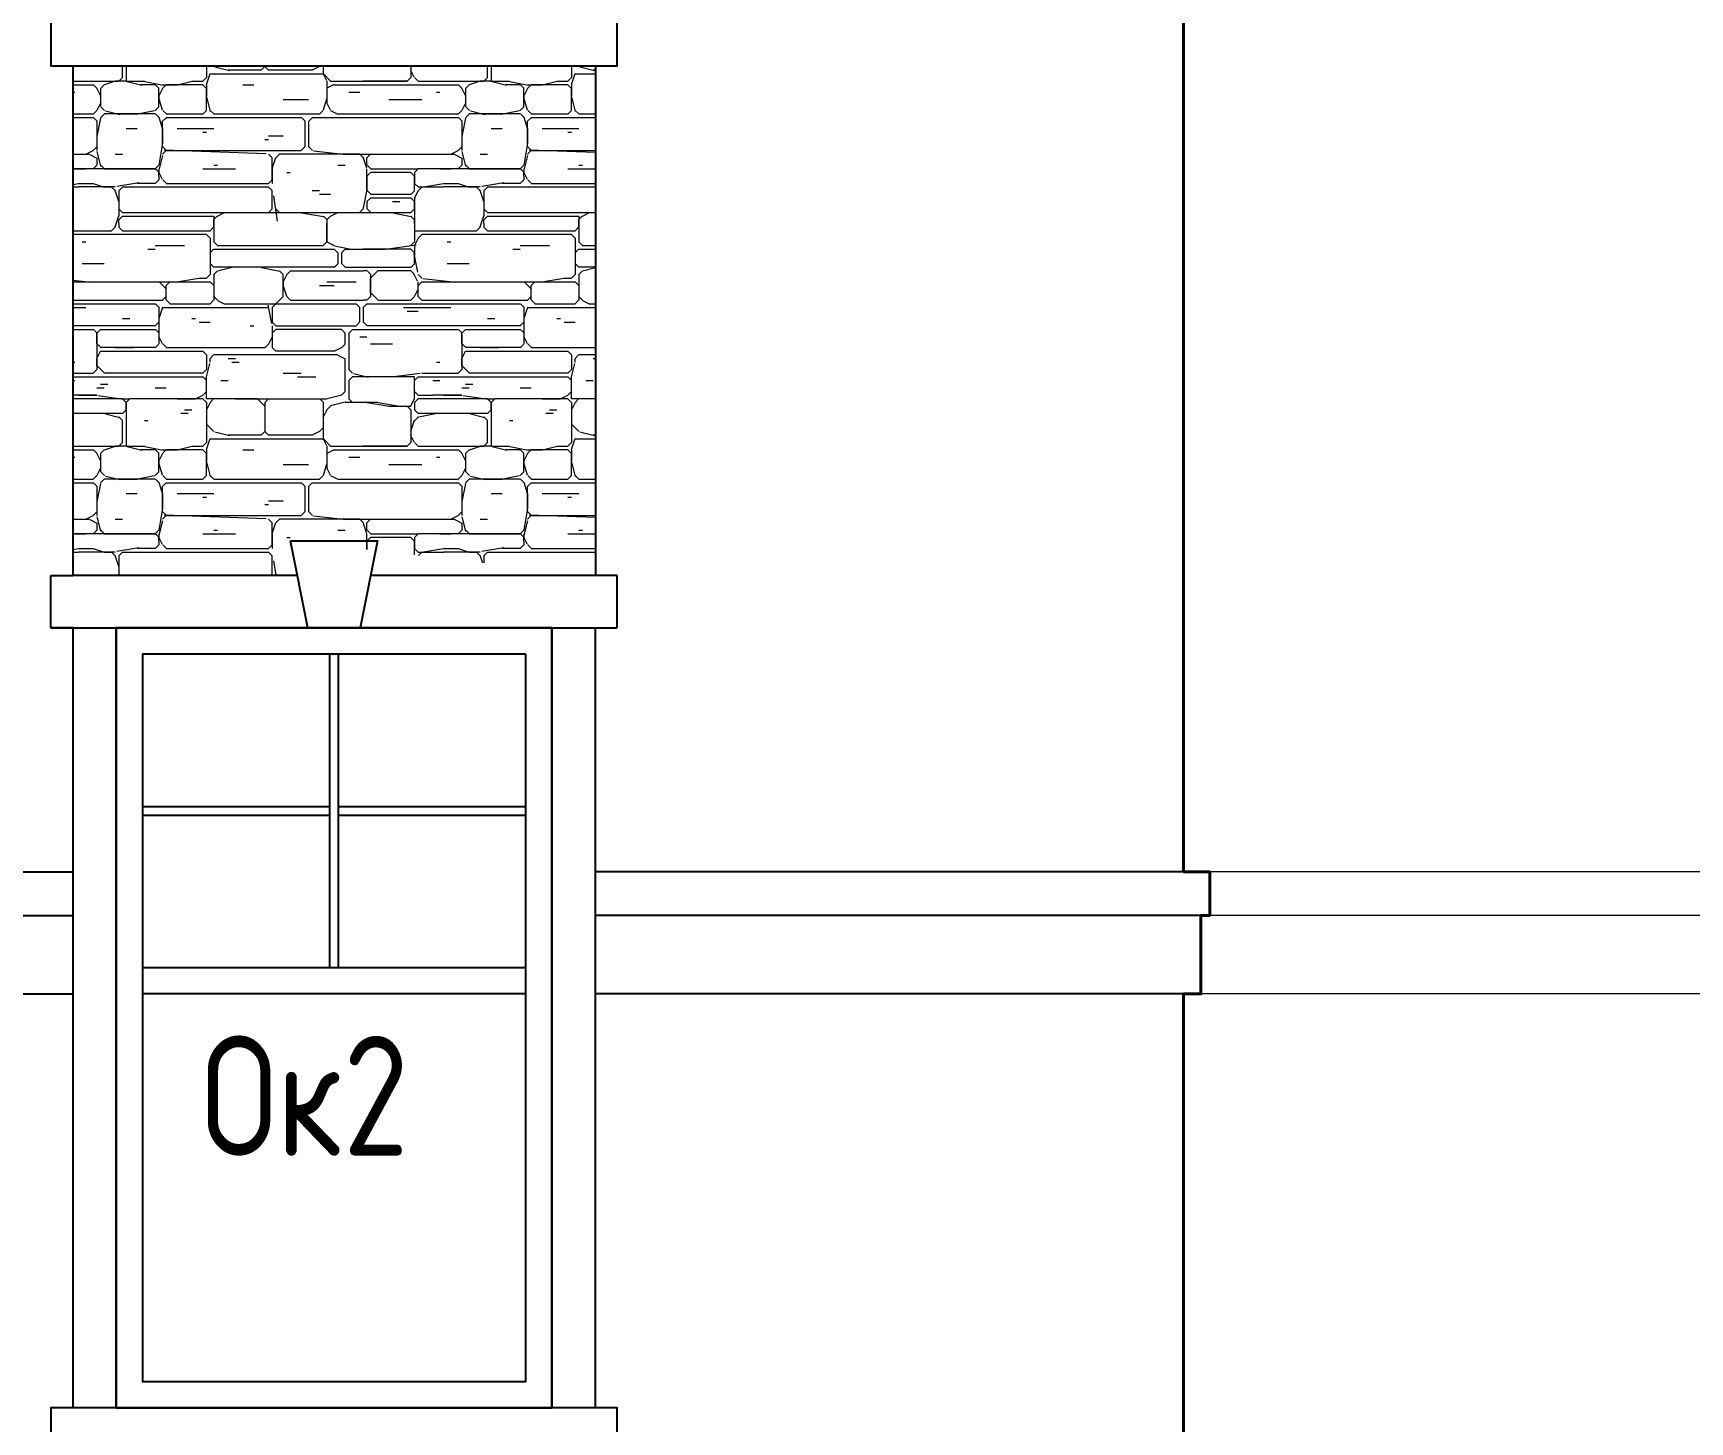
# Model space of a CAD drawing. Extents: x -12289450 to -10763036, y -7834513 to -6150123.
# Drawn here: x -11129057 to -11125254, y -7706883 to -7703696 of the extents above; entities that cross this region are included whole.
import ezdxf

# ---------------------------------------------------------------- set-up
doc = ezdxf.new("R2010")
doc.units = 0
doc.header["$LTSCALE"] = 25
doc.layers.add('Annotation - Text', color=7, linetype='Continuous')
for name, color, linetype, lineweight in [('RAZMER', 7, 'Continuous', 9), ('Двери демонтаж', 15, 'Continuous', 9), ('СТЕНЫ', 5, 'Continuous', 40)]:
    doc.layers.add(name, color=color, linetype=linetype, lineweight=lineweight)
doc.styles.add('GOST 2.304', font='cs_gost2304.shx')

msp = doc.modelspace()

# ---------------------------------------------------------------- hatches: boundary and pattern name
at = {"layer": 'RAZMER', "lineweight": 9, "ltscale": 4}
h = msp.add_hatch(dxfattribs=at)
h.set_pattern_fill('DSLSTN', color=251, scale=300, style=0, pattern_type=2)
h.set_pattern_definition([(180, (438901.7, -640477), (-1e-13, -837.9), [184.338, -653.562]), (0, (438089, -640510.55), (0, 837.9), [108.927, -728.973]), (0, (438197.9, -640552.4), (0, 837.9), [58.653, -779.247]), (315, (438189.5, -640544.06), (837.899983, -2e-13), [11.8497, -1173.11985]), (270, (438189.5, -640535.7), (837.9, -2e-13), [8.379, -829.521]), (270, (438189.5, -640518.9), (837.9, -2e-13), [16.758, -821.142]), (225, (438197.9, -640510.55), (-1e-13, -837.899983), [11.8497, -1173.11985]), (180, (438432.5, -640510.55), (-1e-13, -837.9), [234.612, -603.288]), (135, (438440.9, -640518.9), (-837.899983, 7e-14), [11.8497, -1173.11985]), (90, (438440.9, -640527.3), (-837.9, 5e-14), [8.379, -829.521]), (180, (438432.5, -640032.94), (-1e-13, -837.9), [351.918, -485.982]), (180, (438357.1, -640200.5), (-1e-13, -837.9), [159.201, -678.699]), (180, (438549.8, -639823.5), (-1e-13, -837.9), [343.539, -494.361]), (225, (438683.87, -640275.93), (-1e-13, -837.899983), [11.8497, -1173.11985]), (315, (438683.87, -640275.93), (837.899983, -2e-13), [11.8497, -1173.11985]), (45, (438449.26, -639974.3), (7e-14, 837.899983), [11.8497, -1173.11985]), (0, (438206.3, -639974.3), (0, 837.9), [242.991, -594.909]), (135, (438709, -640091.6), (-837.899983, 7e-14), [11.8497, -1173.11985]), (180, (438843.1, -640091.6), (-1e-13, -837.9), [134.064, -703.836]), (225, (438566.56, -640100), (-1e-13, -837.899983), [11.8497, -1173.11985]), (180, (438851.45, -640100), (-1e-13, -837.9), [284.886, -553.014]), (0, (438139.2, -640585.96), (0, 837.9), [16.758, -821.142]), (0, (438239.8, -640116.7), (0, 837.9), [8.379, -829.521]), (0, (438089, -640074.8), (0, 837.9), [50.274, -787.626]), (0, (438063.8, -640058.1), (0, 837.9), [16.758, -821.142]), (0, (438809.55, -639940.8), (0, 837.9), [33.516, -804.384]), (0, (438826.3, -639932.4), (0, 837.9), [67.032, -770.868]), (0, (438239.8, -640334.6), (0, 837.9), [8.379, -829.521]), (0, (438130.85, -640351.35), (0, 837.9), [75.411, -762.489]), (0, (438038.7, -640334.6), (0, 837.9), [25.137, -812.763]), (0, (438792.8, -640560.8), (0, 837.9), [16.758, -821.142]), (0, (438809.55, -640569.2), (0, 837.9), [25.137, -812.763]), (0, (438734.14, -640518.9), (0, 837.9), [8.379, -829.521]), (0, (438851.45, -640502.2), (0, 837.9), [16.758, -821.142]), (0, (438340.3, -640477), (0, 837.9), [16.758, -821.142]), (0, (438365.5, -640418.4), (0, 837.9), [25.137, -812.763]), (0, (438566.6, -640502.2), (0, 837.9), [8.379, -829.521]), (0, (438541.4, -640510.55), (0, 837.9), [75.411, -762.489]), (0, (438683.9, -640443.5), (0, 837.9), [8.379, -829.521]), (0, (438692.25, -640435.1), (0, 837.9), [33.516, -804.384]), (0, (438541.4, -640426.76), (0, 837.9), [8.379, -829.521]), (0, (438482.8, -640418.4), (0, 837.9), [83.79, -754.11]), (0, (438725.8, -640351.35), (0, 837.9), [58.653, -779.247]), (0, (438633.6, -640317.8), (0, 837.9), [25.137, -812.763]), (0, (438407.4, -640250.8), (0, 837.9), [8.379, -829.521]), (0, (438491.15, -640234), (0, 837.9), [16.758, -821.142]), (0, (438499.5, -640225.7), (0, 837.9), [16.758, -821.142]), (0, (438264.9, -639840.2), (0, 837.9), [8.379, -829.521]), (0, (438264.9, -639890.5), (0, 837.9), [50.274, -787.626]), (0, (438415.7, -639857), (0, 837.9), [16.758, -821.142]), (0, (438432.5, -639848.6), (0, 837.9), [67.032, -770.868]), (0, (438357.1, -640016.2), (0, 837.9), [16.758, -821.142]), (0, (438172.75, -639999.4), (0, 837.9), [25.137, -812.763]), (0, (438164.4, -639991.05), (0, 837.9), [108.927, -728.973]), (0, (438650.35, -640032.94), (0, 837.9), [8.379, -829.521]), (0, (438516.3, -640016.2), (0, 837.9), [8.379, -829.521]), (0, (438533.05, -640024.6), (0, 837.9), [25.137, -812.763]), (0, (438759.3, -640150.25), (0, 837.9), [41.895, -796.005]), (0, (438725.8, -640141.9), (0, 837.9), [41.895, -796.005]), (0, (438583.3, -640158.6), (0, 837.9), [16.758, -821.142]), (0, (438608.46, -640116.7), (0, 837.9), [16.758, -821.142]), (0, (438600.1, -640108.35), (0, 837.9), [16.758, -821.142]), (0, (438432.5, -640175.4), (0, 837.9), [25.137, -812.763]), (0, (438306.8, -640167), (0, 837.9), [16.758, -821.142]), (0, (438298.4, -640175.4), (0, 837.9), [16.758, -821.142]), (0, (438231.4, -640158.6), (0, 837.9), [16.758, -821.142]), (270, (438189.5, -639739.7), (837.9, -2e-13), [75.411, -762.489]), (243.43495, (438197.9, -639722.92), (3.1e-05, -837.899992), [18.736014, -1854.86532]), (251.56505, (438348.7, -639781.57), (-7e-06, -837.899987), [26.49673, -2623.1757]), (270, (438348.7, -639748.06), (837.9, -2e-13), [33.516, -804.384]), (288.43495, (438340.33, -639722.92), (837.9000444, -1675.799994), [26.49673, -2623.1757]), (333.43495, (437996.8, -640376.5), (837.899992, 3.1e-05), [18.736014, -1854.86532]), (296.56505, (437988.4, -640359.72), (837.900001, -837.900036), [18.736014, -1854.86532]), (270, (437988.4, -640326.2), (837.9, -2e-13), [33.516, -804.384]), (206.56505, (438005.17, -640317.83), (-837.900036, -837.900001), [18.736014, -1854.86532]), (26.565051, (437996.8, -639781.57), (837.900021, 837.900016), [18.736014, -1854.86532]), (348.69007, (438005.17, -639848.6), (837.8999923, 3.91e-05), [42.72469, -4229.7438]), (333.43495, (437988.4, -639840.23), (837.899992, 3.1e-05), [18.736014, -1854.86532]), (270, (437988.4, -639789.95), (837.9, -2e-13), [50.274, -787.626]), (225, (437996.8, -639781.6), (-1e-13, -837.899983), [11.8497, -1173.11985]), (0, (437996.8, -640309.45), (0, 837.9), [175.959, -661.941]), (315, (437980.03, -640292.7), (837.899983, -2e-13), [23.69939, -1161.27015]), (270, (437980, -640242.4), (837.9, -2e-13), [50.274, -787.626]), (243.43495, (437988.4, -640225.66), (3.1e-05, -837.899992), [18.736014, -1854.86532]), (225, (437996.8, -640217.3), (-1e-13, -837.899983), [11.8497, -1173.11985]), (194.03624, (438030.3, -640208.9), (-2513.7000764, -837.899857), [34.547505, -3420.2028]), (0, (438357.1, -640200.5), (0, 837.9), [16.758, -821.142]), (0, (438130.85, -640569.2), (0, 837.9), [41.895, -796.005]), (0, (438089, -640577.6), (0, 837.9), [92.169, -745.731]), (45, (438088.96, -639924), (7e-14, 837.899983), [23.69939, -1161.27015]), (90, (438089, -639957.5), (-837.9, 5e-14), [33.516, -804.384]), (135, (438097.34, -639965.9), (-837.899983, 7e-14), [11.8497, -1173.11985]), (116.56505, (438197.9, -639932.4), (-837.900001, 837.900036), [18.736014, -1854.86532]), (90, (438197.9, -639949.15), (-837.9, 5e-14), [16.758, -821.142]), (63.434949, (438189.5, -639965.9), (-1.6e-05, 837.899992), [18.736014, -1854.86532]), (288.43495, (438725.76, -639940.77), (837.9000444, -1675.799994), [26.49673, -2623.1757]), (270, (438725.8, -639932.4), (837.9, -2e-13), [8.379, -829.521]), (243.43495, (438734.14, -639915.64), (3.1e-05, -837.899992), [18.736014, -1854.86532]), (251.56505, (438826.3, -640351.35), (-7e-06, -837.899987), [26.49673, -2623.1757]), (270, (438826.3, -640309.45), (837.9, -2e-13), [41.895, -796.005]), (296.56505, (438817.93, -640292.7), (837.900001, -837.900036), [18.736014, -1854.86532]), (288.43495, (438440.88, -640351.35), (837.9000444, -1675.799994), [26.49673, -2623.1757]), (270, (438440.9, -640343), (837.9, -2e-13), [8.379, -829.521]), (243.43495, (438449.26, -640326.2), (3.1e-05, -837.899992), [18.736014, -1854.86532]), (243.43495, (438306.8, -640359.72), (3.1e-05, -837.899992), [18.736014, -1854.86532]), (270, (438306.8, -640343), (837.9, -2e-13), [16.758, -821.142]), (296.56505, (438298.43, -640326.2), (837.900001, -837.900036), [18.736014, -1854.86532]), (315, (438440.9, -639932.4), (837.899983, -2e-13), [23.69939, -1161.27015]), (63.434949, (438298.43, -640108.35), (-1.6e-05, 837.899992), [18.736014, -1854.86532]), (90, (438298.4, -640125.1), (-837.9, 5e-14), [16.758, -821.142]), (135, (438315.2, -640141.9), (-837.899983, 7e-14), [23.69939, -1161.27015]), (90, (438868.2, -640183.8), (-837.9, 5e-14), [75.411, -762.489]), (45, (438859.8, -640192.14), (7e-14, 837.899983), [11.8497, -1173.11985]), (270, (438817.9, -640208.9), (837.9, -2e-13), [58.653, -779.247]), (270, (438683.9, -640208.9), (837.9, -2e-13), [67.032, -770.868]), (108.43495, (438918.48, -640510.55), (-837.9000444, 1675.799994), [26.49673, -2623.1757]), (90, (438918.5, -640560.8), (-837.9, 5e-14), [50.274, -787.626]), (78.690068, (438910.1, -640602.72), (-9.9e-06, 837.8999923), [42.72469, -4229.7438]), (278.1301, (438700.63, -640544.06), (837.8997774, -5027.3998965), [59.24848, -5865.5994]), (270, (438700.6, -640510.55), (837.9, -2e-13), [33.516, -804.384]), (251.56505, (438709, -640485.4), (-7e-06, -837.899987), [26.49673, -2623.1757]), (333.43495, (438281.68, -640477.03), (837.899992, 3.1e-05), [18.736014, -1854.86532]), (180, (438290.05, -640510.55), (-1e-13, -837.9), [58.653, -779.247]), (0, (438197.9, -640150.25), (0, 837.9), [343.539, -494.361]), (180, (438340.3, -640552.4), (-1e-13, -837.9), [83.79, -754.11]), (189.46232, (438390.6, -640544.06), (-4189.4998786, -837.8998155), [50.96747, -5045.7792]), (180, (438432.5, -640544.1), (-1e-13, -837.9), [41.895, -796.005]), (0, (438365.5, -640510.55), (0, 837.9), [25.137, -812.763]), (0, (438248.2, -640510.55), (0, 837.9), [25.137, -812.763]), (180, (438105.7, -640208.9), (-1e-13, -837.9), [75.411, -762.489]), (90, (438189.5, -640200.5), (-837.9, 5e-14), [50.274, -787.626]), (63.434949, (438181.13, -640217.3), (-1.6e-05, 837.899992), [18.736014, -1854.86532]), (0, (438156, -640217.3), (0, 837.9), [25.137, -812.763]), (350.53768, (438105.72, -640208.9), (837.8999918, 3.62e-05), [50.96747, -5045.7792]), (0, (438130.85, -640217.3), (0, 837.9), [41.895, -796.005]), (350.53768, (438080.58, -640208.9), (837.8999918, 3.62e-05), [50.96747, -5045.7792]), (350.53768, (438767.66, -639773.2), (837.8999918, 3.62e-05), [50.96747, -5045.7792]), (0, (438591.7, -639773.2), (0, 837.9), [175.959, -661.941]), (26.565051, (438574.94, -639781.57), (837.900021, 837.900016), [18.736014, -1854.86532]), (0, (438357.1, -639781.6), (0, 837.9), [209.475, -628.425]), (0, (438315.2, -639714.5), (0, 837.9), [16.758, -821.142]), (341.56505, (438290.05, -639706.16), (837.899987, -7e-06), [26.49673, -2623.1757]), (0, (438256.5, -639706.2), (0, 837.9), [33.516, -804.384]), (9.4623222, (438206.26, -639714.54), (4189.4998465, 837.8999764), [50.96747, -5045.7792]), (348.69007, (438139.23, -639773.2), (837.8999923, 3.91e-05), [42.72469, -4229.7438]), (0, (438013.55, -639773.2), (0, 837.9), [125.685, -712.215]), (8.1301023, (438122.47, -639856.98), (5027.3998629, 837.8999792), [59.24848, -5865.5994]), (0, (438047.1, -639857), (0, 837.9), [75.411, -762.489]), (281.30993, (438189.5, -639873.74), (837.8998758, -3351.6001317), [42.72469, -4229.7438]), (270, (438189.5, -639848.6), (837.9, -2e-13), [25.137, -812.763]), (243.43495, (438197.9, -639831.85), (3.1e-05, -837.899992), [18.736014, -1854.86532]), (0, (438466, -639815.1), (0, 837.9), [50.274, -787.626]), (0, (438256.5, -639815.1), (0, 837.9), [41.895, -796.005]), (0, (438533.05, -639924), (0, 837.9), [16.758, -821.142]), (9.4623222, (438482.77, -639932.4), (4189.4998465, 837.8999764), [50.96747, -5045.7792]), (0, (438281.7, -639932.4), (0, 837.9), [201.096, -636.804]), (0, (438281.7, -639932.4), (0, 837.9), [58.653, -779.247]), (353.65981, (438206.265, -639924.02), (837.8999791, 3.02e-05), [75.87507, -7511.6322]), (180, (438843.1, -639898.9), (-1e-13, -837.9), [276.507, -561.393]), (0, (438566.6, -639857), (0, 837.9), [276.507, -561.393]), (0, (438709, -640032.94), (0, 837.9), [184.338, -653.562]), (0, (438709, -639982.7), (0, 837.9), [184.338, -653.562]), (0, (438591.7, -639982.7), (0, 837.9), [117.306, -720.594]), (333.43495, (438574.94, -639974.3), (837.899992, 3.1e-05), [18.736014, -1854.86532]), (348.69007, (438675.49, -639898.88), (837.8999923, 3.91e-05), [42.72469, -4229.7438]), (14.036243, (438574.94, -639907.26), (2513.7000325, 837.8999888), [34.547505, -3420.2028]), (180, (438298.4, -640192.14), (-1e-13, -837.9), [67.032, -770.868]), (0, (438080.6, -639982.7), (0, 837.9), [351.918, -485.982]), (0, (438340.3, -640041.3), (0, 837.9), [50.274, -787.626]), (0, (438206.3, -640141.9), (0, 837.9), [83.79, -754.11]), (165.96376, (438080.58, -640150.25), (-837.8999707, -6.1e-05), [34.547505, -3420.2028]), (180, (438139.2, -640150.25), (-1e-13, -837.9), [58.653, -779.247]), (187.12502, (438206.26, -640141.87), (-5865.3000122, -837.9003778), [67.55366, -6687.8121]), (0, (438047.1, -640041.3), (0, 837.9), [242.991, -594.909]), (0, (438357.1, -640611.1), (0, 837.9), [335.16, -502.74]), (0, (438616.8, -640544.1), (0, 837.9), [41.895, -796.005]), (0, (438357.1, -640552.4), (0, 837.9), [335.16, -502.74]), (296.56505, (438440.88, -640518.93), (837.900001, -837.900036), [18.736014, -1854.86532]), (270, (438440.9, -640510.55), (837.9, -2e-13), [8.379, -829.521]), (255.96376, (438449.26, -640477.03), (6.1e-05, -837.8999707), [34.547505, -3420.2028]), (0, (438457.6, -640468.65), (0, 837.9), [310.023, -527.877]), (284.03624, (438549.8, -640342.97), (837.899857, -2513.7000764), [34.547505, -3420.2028]), (270, (438549.8, -640317.8), (837.9, -2e-13), [25.137, -812.763]), (251.56505, (438558.18, -640292.7), (-7e-06, -837.899987), [26.49673, -2623.1757]), (0, (438457.6, -640393.2), (0, 837.9), [310.023, -527.877]), (180, (438792.8, -640284.3), (-1e-13, -837.9), [100.548, -737.352]), (206.56505, (438809.55, -640275.93), (-837.900036, -837.900001), [18.736014, -1854.86532]), (315, (438549.8, -640259.2), (837.899983, -2e-13), [11.8497, -1173.11985]), (270, (438549.8, -640242.4), (837.9, -2e-13), [16.758, -821.142]), (243.43495, (438558.2, -640208.9), (3.1e-05, -837.899992), [18.736014, -1854.86532]), (135, (438683.87, -640217.3), (-837.899983, 7e-14), [23.69939, -1161.27015]), (165.96376, (438600.08, -640284.31), (-837.8999707, -6.1e-05), [34.547505, -3420.2028]), (180, (438675.5, -640284.3), (-1e-13, -837.9), [75.411, -762.489]), (0, (438558.2, -640292.7), (0, 837.9), [259.749, -578.151]), (26.565051, (438273.3, -640477.03), (837.900021, 837.900016), [18.736014, -1854.86532]), (0, (438239.8, -640477), (0, 837.9), [33.516, -804.384]), (0, (438030.3, -640477), (0, 837.9), [83.79, -754.11]), (353.65981, (437954.895, -640468.65), (837.8999791, 3.02e-05), [75.87507, -7511.6322]), (0, (437954.9, -640393.2), (0, 837.9), [335.16, -502.74]), (0, (438013.55, -640384.9), (0, 837.9), [276.507, -561.393]), (0, (438005.2, -640317.8), (0, 837.9), [284.886, -553.014]), (260.53768, (438449.26, -640451.9), (3.62e-05, -837.8999918), [50.96747, -5045.7792]), (270, (438449.26, -640418.4), (837.9, -2e-13), [33.516, -804.384]), (288.43495, (438440.88, -640393.24), (837.9000444, -1675.799994), [26.49673, -2623.1757]), (284.03624, (438298.43, -640468.65), (837.899857, -2513.7000764), [34.547505, -3420.2028]), (270, (438298.4, -640435.1), (837.9, -2e-13), [33.516, -804.384]), (258.69007, (438306.81, -640393.24), (3.91e-05, -837.8999923), [42.72469, -4229.7438]), (45, (438432.5, -640376.5), (7e-14, 837.899983), [11.8497, -1173.11985]), (11.309932, (438390.6, -640384.86), (3351.6001025, 837.8999928), [42.72469, -4229.7438]), (0, (438348.7, -640384.9), (0, 837.9), [41.895, -796.005]), (345.96376, (438315.2, -640376.48), (837.8999707, 6.1e-05), [34.547505, -3420.2028]), (198.43495, (438340.33, -640309.45), (-1675.799994, -837.9000444), [26.49673, -2623.1757]), (180, (438365.5, -640309.45), (-1e-13, -837.9), [25.137, -812.763]), (165.96376, (438398.98, -640317.83), (-837.8999707, -6.1e-05), [34.547505, -3420.2028]), (180, (438432.5, -640317.8), (-1e-13, -837.9), [33.516, -804.384]), (0, (438340.3, -640309.45), (0, 837.9), [8.379, -829.521]), (0, (438197.9, -640309.45), (0, 837.9), [150.822, -687.078]), (345.96376, (438315.2, -640234.04), (837.8999707, 6.1e-05), [34.547505, -3420.2028]), (0, (438239.8, -640234), (0, 837.9), [75.411, -762.489]), (11.309932, (438197.89, -640242.42), (3351.6001025, 837.8999928), [42.72469, -4229.7438]), (296.56505, (438181.13, -640284.3), (837.900001, -837.900036), [18.736014, -1854.86532]), (270, (438181.1, -640275.9), (837.9, -2e-13), [8.379, -829.521]), (251.56505, (438189.5, -640250.8), (-7e-06, -837.899987), [26.49673, -2623.1757]), (270, (438365.5, -640208.9), (837.9, -2e-13), [100.548, -737.352]), (351.8699, (438298.43, -640192.14), (837.8999899, 3.95e-05), [59.24848, -5865.5994]), (0, (438256.5, -640192.14), (0, 837.9), [41.895, -796.005]), (0, (438516.3, -640309.45), (0, 837.9), [25.137, -812.763]), (14.036243, (438482.77, -640317.83), (2513.7000325, 837.8999888), [34.547505, -3420.2028]), (0, (438449.26, -640317.8), (0, 837.9), [33.516, -804.384]), (348.69007, (438407.36, -640309.45), (837.8999923, 3.91e-05), [42.72469, -4229.7438]), (0, (438365.5, -640309.45), (0, 837.9), [41.895, -796.005]), (180, (438541.4, -640200.5), (-1e-13, -837.9), [167.58, -670.32]), (14.036243, (438826.31, -640200.52), (2513.7000325, 837.8999888), [34.547505, -3420.2028]), (0, (438616.8, -640200.5), (0, 837.9), [209.475, -628.425]), (243.43495, (438700.63, -640058.08), (3.1e-05, -837.899992), [18.736014, -1854.86532]), (270, (438700.6, -640032.94), (837.9, -2e-13), [25.137, -812.763]), (281.30993, (438692.25, -639991.05), (837.8998758, -3351.6001317), [42.72469, -4229.7438]), (296.56505, (438440.88, -640058.08), (837.900001, -837.900036), [18.736014, -1854.86532]), (270, (438440.9, -640016.2), (837.9, -2e-13), [41.895, -796.005]), (251.56505, (438449.26, -639991.05), (-7e-06, -837.899987), [26.49673, -2623.1757]), (0, (438449.26, -639991.05), (0, 837.9), [242.991, -594.909]), (0, (438457.6, -640083.2), (0, 837.9), [226.233, -611.667]), (26.565051, (438843.07, -640091.6), (837.900021, 837.900016), [18.736014, -1854.86532]), (333.43495, (438851.45, -640099.98), (837.899992, 3.1e-05), [18.736014, -1854.86532]), (90, (438558.2, -640116.7), (-837.9, 5e-14), [8.379, -829.521]), (75.963757, (438549.8, -640150.25), (-1.7e-05, 837.8999707), [34.547505, -3420.2028]), (90, (438549.8, -640200.5), (-837.9, 5e-14), [50.274, -787.626]), (0, (438306.8, -640091.6), (0, 837.9), [234.612, -603.288]), (0, (438340.3, -640083.2), (0, 837.9), [41.895, -796.005]), (180, (438432.5, -640083.2), (-1e-13, -837.9), [125.685, -712.215]), (225, (438440.9, -640074.84), (-1e-13, -837.899983), [11.8497, -1173.11985]), (270, (438440.9, -640049.7), (837.9, -2e-13), [25.137, -812.763]), (315, (438432.5, -640041.3), (837.899983, -2e-13), [11.8497, -1173.11985]), (0, (438306.8, -640041.3), (0, 837.9), [125.685, -712.215]), (45, (438298.43, -640049.7), (7e-14, 837.899983), [11.8497, -1173.11985]), (90, (438298.4, -640074.8), (-837.9, 5e-14), [25.137, -812.763]), (135, (438306.8, -640083.2), (-837.899983, 7e-14), [11.8497, -1173.11985]), (26.565051, (438524.67, -640200.52), (837.900021, 837.900016), [18.736014, -1854.86532]), (0, (438482.8, -640200.5), (0, 837.9), [41.895, -796.005]), (0, (438197.9, -640192.14), (0, 837.9), [33.516, -804.384]), (180, (438541.4, -640141.9), (-1e-13, -837.9), [226.233, -611.667]), (180, (438859.8, -640041.3), (-1e-13, -837.9), [150.822, -687.078]), (225, (438440.9, -640535.7), (-1e-13, -837.899983), [11.8497, -1173.11985]), (45, (438181.1, -640569.2), (7e-14, 837.899983), [11.8497, -1173.11985]), (315, (438181.1, -640518.9), (837.899983, -2e-13), [11.8497, -1173.11985]), (45, (438080.6, -640527.3), (7e-14, 837.899983), [11.8497, -1173.11985]), (315, (438080.6, -640560.8), (837.899983, -2e-13), [11.8497, -1173.11985]), (45, (438080.6, -640585.96), (7e-14, 837.899983), [11.8497, -1173.11985]), (315, (438080.6, -640602.7), (837.899983, -2e-13), [11.8497, -1173.11985]), (225, (438189.5, -640602.7), (-1e-13, -837.899983), [11.8497, -1173.11985]), (315, (438181.1, -640577.6), (837.899983, -2e-13), [11.8497, -1173.11985]), (315, (438348.7, -640602.7), (837.899983, -2e-13), [11.8497, -1173.11985]), (45, (438348.7, -640560.8), (7e-14, 837.899983), [11.8497, -1173.11985]), (225, (438910.1, -640602.7), (-1e-13, -837.899983), [11.8497, -1173.11985]), (315, (438901.7, -640477.03), (837.899983, -2e-13), [11.8497, -1173.11985]), (45, (438709, -640485.4), (7e-14, 837.899983), [11.8497, -1173.11985]), (315, (438709, -640602.7), (837.899983, -2e-13), [11.8497, -1173.11985]), (225, (438700.6, -640602.7), (-1e-13, -837.899983), [11.8497, -1173.11985]), (315, (438692.25, -640552.44), (837.899983, -2e-13), [11.8497, -1173.11985]), (225, (438700.6, -640535.7), (-1e-13, -837.899983), [11.8497, -1173.11985]), (315, (438692.25, -640477.03), (837.899983, -2e-13), [11.8497, -1173.11985]), (315, (438449.26, -640535.7), (837.899983, -2e-13), [11.8497, -1173.11985]), (45, (438449.26, -640477.03), (7e-14, 837.899983), [11.8497, -1173.11985]), (45, (438432.5, -640510.55), (7e-14, 837.899983), [11.8497, -1173.11985]), (315, (438306.8, -640502.17), (837.899983, -2e-13), [11.8497, -1173.11985]), (225, (438298.43, -640502.17), (-1e-13, -837.899983), [11.8497, -1173.11985]), (315, (438080.6, -640502.17), (837.899983, -2e-13), [11.8497, -1173.11985]), (45, (438080.6, -640485.4), (7e-14, 837.899983), [11.8497, -1173.11985]), (135, (438457.63, -640468.65), (-837.899983, 7e-14), [11.8497, -1173.11985]), (225, (438776.04, -640460.3), (-1e-13, -837.899983), [11.8497, -1173.11985]), (315, (438767.66, -640393.24), (837.899983, -2e-13), [11.8497, -1173.11985]), (45, (438449.26, -640401.6), (7e-14, 837.899983), [11.8497, -1173.11985]), (315, (438432.5, -640384.86), (837.899983, -2e-13), [11.8497, -1173.11985]), (315, (438432.5, -640317.8), (837.899983, -2e-13), [11.8497, -1173.11985]), (45, (438306.8, -640326.2), (7e-14, 837.899983), [11.8497, -1173.11985]), (315, (438306.8, -640368.1), (837.899983, -2e-13), [11.8497, -1173.11985]), (45, (438306.8, -640393.24), (7e-14, 837.899983), [11.8497, -1173.11985]), (225, (438298.43, -640460.3), (-1e-13, -837.899983), [11.8497, -1173.11985]), (315, (437946.5, -640460.3), (837.899983, -2e-13), [11.8497, -1173.11985]), (225, (437954.9, -640393.24), (-1e-13, -837.899983), [11.8497, -1173.11985]), (315, (438290.05, -640393.24), (837.899983, -2e-13), [11.8497, -1173.11985]), (225, (438298.43, -640376.5), (-1e-13, -837.899983), [11.8497, -1173.11985]), (315, (438290.05, -640317.8), (837.899983, -2e-13), [11.8497, -1173.11985]), (225, (438181.1, -640301.1), (-1e-13, -837.899983), [11.8497, -1173.11985]), (315, (438172.75, -640217.3), (837.899983, -2e-13), [11.8497, -1173.11985]), (45, (438038.7, -640158.6), (7e-14, 837.899983), [11.8497, -1173.11985]), (315, (438038.7, -640200.5), (837.899983, -2e-13), [11.8497, -1173.11985]), (45, (438365.47, -640208.9), (7e-14, 837.899983), [11.8497, -1173.11985]), (45, (438348.7, -640309.45), (7e-14, 837.899983), [11.8497, -1173.11985]), (315, (438189.5, -640301.1), (837.899983, -2e-13), [11.8497, -1173.11985]), (45, (438189.5, -640250.8), (7e-14, 837.899983), [11.8497, -1173.11985]), (315, (438348.7, -640242.4), (837.899983, -2e-13), [11.8497, -1173.11985]), (225, (438365.47, -640225.66), (-1e-13, -837.899983), [11.8497, -1173.11985]), (315, (438357.1, -640200.5), (837.899983, -2e-13), [11.8497, -1173.11985]), (315, (438189.5, -640225.66), (837.899983, -2e-13), [11.8497, -1173.11985]), (45, (438189.5, -640208.9), (7e-14, 837.899983), [11.8497, -1173.11985]), (315, (438189.5, -640183.77), (837.899983, -2e-13), [11.8497, -1173.11985]), (45, (438189.5, -640158.6), (7e-14, 837.899983), [11.8497, -1173.11985]), (315, (438541.4, -640150.25), (837.899983, -2e-13), [11.8497, -1173.11985]), (225, (438549.8, -640183.77), (-1e-13, -837.899983), [11.8497, -1173.11985]), (315, (438541.4, -640200.5), (837.899983, -2e-13), [11.8497, -1173.11985]), (45, (438541.4, -640309.45), (7e-14, 837.899983), [11.8497, -1173.11985]), (45, (438541.4, -640384.86), (7e-14, 837.899983), [11.8497, -1173.11985]), (315, (438449.26, -640376.5), (837.899983, -2e-13), [11.8497, -1173.11985]), (45, (438449.26, -640326.2), (7e-14, 837.899983), [11.8497, -1173.11985]), (315, (438541.4, -640317.8), (837.899983, -2e-13), [11.8497, -1173.11985]), (135, (438566.56, -640384.86), (-837.899983, 7e-14), [11.8497, -1173.11985]), (225, (438817.93, -640376.5), (-1e-13, -837.899983), [11.8497, -1173.11985]), (315, (438558.2, -640267.56), (837.899983, -2e-13), [11.8497, -1173.11985]), (45, (438558.2, -640208.9), (7e-14, 837.899983), [11.8497, -1173.11985]), (45, (438809.55, -640275.93), (7e-14, 837.899983), [11.8497, -1173.11985]), (45, (438683.87, -640208.9), (7e-14, 837.899983), [11.8497, -1173.11985]), (315, (438809.55, -640200.5), (837.899983, -2e-13), [11.8497, -1173.11985]), (135, (438868.2, -640049.7), (-837.899983, 7e-14), [11.8497, -1173.11985]), (45, (438859.8, -640083.2), (7e-14, 837.899983), [11.8497, -1173.11985]), (225, (438549.8, -640133.5), (-1e-13, -837.899983), [11.8497, -1173.11985]), (315, (438541.4, -640091.6), (837.899983, -2e-13), [11.8497, -1173.11985]), (135, (438901.7, -639991.05), (-837.899983, 7e-14), [11.8497, -1173.11985]), (45, (438893.34, -640032.94), (7e-14, 837.899983), [11.8497, -1173.11985]), (315, (438700.6, -640024.56), (837.899983, -2e-13), [11.8497, -1173.11985]), (45, (438700.6, -639991.05), (7e-14, 837.899983), [11.8497, -1173.11985]), (45, (438700.6, -640049.7), (7e-14, 837.899983), [11.8497, -1173.11985]), (225, (438692.25, -640074.84), (-1e-13, -837.899983), [11.8497, -1173.11985]), (315, (438449.26, -640074.84), (837.899983, -2e-13), [11.8497, -1173.11985]), (225, (438298.43, -640133.5), (-1e-13, -837.899983), [11.8497, -1173.11985]), (315, (438038.7, -640133.5), (837.899983, -2e-13), [11.8497, -1173.11985]), (45, (438038.7, -640049.7), (7e-14, 837.899983), [11.8497, -1173.11985]), (315, (438290.05, -640041.3), (837.899983, -2e-13), [11.8497, -1173.11985]), (225, (438440.9, -640024.56), (-1e-13, -837.899983), [11.8497, -1173.11985]), (315, (438432.5, -639982.67), (837.899983, -2e-13), [11.8497, -1173.11985]), (315, (438072.2, -640024.56), (837.899983, -2e-13), [11.8497, -1173.11985]), (225, (438080.6, -639982.67), (-1e-13, -837.899983), [11.8497, -1173.11985]), (315, (438021.9, -639890.5), (837.899983, -2e-13), [11.8497, -1173.11985]), (45, (438021.9, -639865.36), (7e-14, 837.899983), [11.8497, -1173.11985]), (315, (438181.1, -639781.6), (837.899983, -2e-13), [11.8497, -1173.11985]), (225, (438189.5, -639840.2), (-1e-13, -837.899983), [11.8497, -1173.11985]), (315, (438181.1, -639857), (837.899983, -2e-13), [11.8497, -1173.11985]), (225, (438189.5, -639890.5), (-1e-13, -837.899983), [11.8497, -1173.11985]), (315, (438097.34, -639965.9), (837.899983, -2e-13), [11.8497, -1173.11985]), (225, (438189.5, -639965.9), (-1e-13, -837.899983), [11.8497, -1173.11985]), (315, (438181.1, -639907.26), (837.899983, -2e-13), [11.8497, -1173.11985]), (315, (438197.9, -639965.9), (837.899983, -2e-13), [11.8497, -1173.11985]), (45, (438197.9, -639940.8), (7e-14, 837.899983), [11.8497, -1173.11985]), (315, (438440.9, -639932.4), (837.899983, -2e-13), [11.8497, -1173.11985]), (315, (438457.63, -639974.3), (837.899983, -2e-13), [11.8497, -1173.11985]), (45, (438457.63, -639940.8), (7e-14, 837.899983), [11.8497, -1173.11985]), (225, (438566.56, -639974.3), (-1e-13, -837.899983), [11.8497, -1173.11985]), (315, (438558.2, -639932.4), (837.899983, -2e-13), [11.8497, -1173.11985]), (315, (438566.56, -639965.9), (837.899983, -2e-13), [11.8497, -1173.11985]), (225, (438725.76, -639965.9), (-1e-13, -837.899983), [23.69939, -1161.27015]), (315, (438734.14, -639965.9), (837.899983, -2e-13), [11.8497, -1173.11985]), (225, (438926.86, -639965.9), (-1e-13, -837.899983), [11.8497, -1173.11985]), (315, (438918.5, -639907.26), (837.899983, -2e-13), [11.8497, -1173.11985]), (45, (438734.14, -639915.64), (7e-14, 837.899983), [11.8497, -1173.11985]), (315, (438717.4, -639907.26), (837.899983, -2e-13), [11.8497, -1173.11985]), (45, (438566.56, -639915.64), (7e-14, 837.899983), [11.8497, -1173.11985]), (45, (438549.8, -639924), (7e-14, 837.899983), [11.8497, -1173.11985]), (315, (438197.9, -639915.64), (837.899983, -2e-13), [11.8497, -1173.11985]), (225, (438206.26, -639823.47), (-1e-13, -837.899983), [11.8497, -1173.11985]), (315, (438549.8, -639823.47), (837.899983, -2e-13), [11.8497, -1173.11985]), (225, (438566.56, -639806.7), (-1e-13, -837.899983), [11.8497, -1173.11985]), (315, (438348.7, -639806.7), (837.899983, -2e-13), [11.8497, -1173.11985]), (45, (438348.7, -639789.95), (7e-14, 837.899983), [11.8497, -1173.11985]), (45, (438331.95, -639815.1), (7e-14, 837.899983), [11.8497, -1173.11985]), (45, (438197.9, -639722.9), (7e-14, 837.899983), [11.8497, -1173.11985]), (315, (438331.95, -639714.54), (837.899983, -2e-13), [11.8497, -1173.11985]), (45, (438843.07, -639898.9), (7e-14, 837.899983), [11.8497, -1173.11985]), (315, (438558.2, -639890.5), (837.899983, -2e-13), [11.8497, -1173.11985]), (225, (438566.56, -639857), (-1e-13, -837.899983), [11.8497, -1173.11985]), (315, (438843.07, -639857), (837.899983, -2e-13), [11.8497, -1173.11985]), (45, (438817.93, -639848.6), (7e-14, 837.899983), [11.8497, -1173.11985]), (315, (438566.56, -639840.2), (837.899983, -2e-13), [11.8497, -1173.11985]), (45, (438566.56, -639789.95), (7e-14, 837.899983), [11.8497, -1173.11985]), (315, (438817.93, -639781.6), (837.899983, -2e-13), [11.8497, -1173.11985]), (270, (437946.5, -640401.6), (837.9, -2e-13), [58.653, -779.247]), (270, (438189.5, -639798.3), (837.9, -2e-13), [41.895, -796.005]), (270, (438558.2, -639831.85), (837.9, -2e-13), [83.79, -754.11]), (270, (438566.6, -639915.6), (837.9, -2e-13), [58.653, -779.247]), (90, (438725.8, -639965.9), (-837.9, 5e-14), [50.274, -787.626]), (0, (438206.3, -639932.4), (0, 837.9), [234.612, -603.288]), (90, (438197.9, -639965.9), (-837.9, 5e-14), [25.137, -812.763]), (0, (438466, -639932.4), (0, 837.9), [92.169, -745.731]), (270, (438566.6, -639940.8), (837.9, -2e-13), [25.137, -812.763]), (90, (438457.6, -639974.3), (-837.9, 5e-14), [33.516, -804.384]), (270, (438298.4, -640049.7), (837.9, -2e-13), [83.79, -754.11]), (270, (438038.7, -640049.7), (837.9, -2e-13), [83.79, -754.11]), (270, (438072.2, -639991.05), (837.9, -2e-13), [33.516, -804.384]), (90, (438868.2, -640074.8), (-837.9, 5e-14), [25.137, -812.763]), (270, (438700.6, -640049.7), (837.9, -2e-13), [33.516, -804.384]), (90, (438901.7, -640024.6), (-837.9, 5e-14), [33.516, -804.384]), (0, (438742.5, -639907.3), (0, 837.9), [167.58, -670.32]), (270, (438926.9, -639915.6), (837.9, -2e-13), [50.274, -787.626]), (0, (438105.7, -639974.3), (0, 837.9), [75.411, -762.489]), (270, (438021.9, -639865.4), (837.9, -2e-13), [25.137, -812.763]), (270, (438558.2, -639865.4), (837.9, -2e-13), [25.137, -812.763]), (0, (438466, -639982.7), (0, 837.9), [92.169, -745.731]), (180, (438181.1, -639907.3), (-1e-13, -837.9), [75.411, -762.489]), (180, (438918.5, -639907.3), (-1e-13, -837.9), [8.379, -829.521]), (180, (438918.5, -639974.3), (-1e-13, -837.9), [8.379, -829.521]), (0, (438072.2, -639898.9), (0, 837.9), [108.927, -728.973]), (90, (438189.5, -639890.5), (-837.9, 5e-14), [25.137, -812.763]), (180, (438181.1, -639857), (-1e-13, -837.9), [108.927, -728.973]), (270, (438440.9, -639991.05), (837.9, -2e-13), [33.516, -804.384]), (270, (438851.45, -639865.4), (837.9, -2e-13), [25.137, -812.763]), (0, (438030.3, -639857), (0, 837.9), [41.895, -796.005]), (0, (438030.3, -639898.9), (0, 837.9), [41.895, -796.005]), (0, (438742.5, -639974.3), (0, 837.9), [167.58, -670.32]), (270, (438700.6, -639991.05), (837.9, -2e-13), [33.516, -804.384]), (90, (438549.8, -640183.8), (-837.9, 5e-14), [25.137, -812.763]), (180, (438189.5, -640150.25), (-1e-13, -837.9), [117.306, -720.594]), (270, (438549.8, -640100), (837.9, -2e-13), [33.516, -804.384]), (270, (438181.1, -640225.7), (837.9, -2e-13), [75.411, -762.489]), (180, (438172.75, -640309.45), (-1e-13, -837.9), [100.548, -737.352]), (270, (438298.4, -640401.6), (837.9, -2e-13), [58.653, -779.247]), (0, (438189.5, -639815.1), (0, 837.9), [142.443, -695.457]), (270, (438080.6, -640527.3), (837.9, -2e-13), [33.516, -804.384]), (0, (438089, -640611.1), (0, 837.9), [92.169, -745.731]), (90, (438189.5, -640602.7), (-837.9, 5e-14), [16.758, -821.142]), (180, (438181.1, -640518.9), (-1e-13, -837.9), [92.169, -745.731]), (270, (438348.7, -639798.3), (837.9, -2e-13), [8.379, -829.521]), (0, (438357.1, -639815.1), (0, 837.9), [201.096, -636.804]), (90, (438566.6, -639806.7), (-837.9, 5e-14), [8.379, -829.521]), (90, (438348.7, -639798.3), (-837.9, 5e-14), [8.379, -829.521]), (270, (438566.6, -639781.6), (837.9, -2e-13), [16.758, -821.142]), (270, (438566.6, -639798.3), (837.9, -2e-13), [41.895, -796.005]), (0, (438574.9, -639848.6), (0, 837.9), [242.991, -594.909]), (90, (438826.3, -639840.2), (-837.9, 5e-14), [41.895, -796.005]), (90, (438566.6, -639798.3), (-837.9, 5e-14), [8.379, -829.521]), (270, (438826.3, -639789.95), (837.9, -2e-13), [8.379, -829.521]), (0, (438717.4, -640611.1), (0, 837.9), [184.338, -653.562]), (90, (438189.5, -639798.3), (-837.9, 5e-14), [8.379, -829.521]), (0, (438089, -640569.2), (0, 837.9), [92.169, -745.731]), (270, (438080.6, -640585.96), (837.9, -2e-13), [16.758, -821.142]), (90, (438189.5, -640560.8), (-837.9, 5e-14), [33.516, -804.384]), (270, (438348.7, -640560.8), (837.9, -2e-13), [41.895, -796.005]), (90, (438700.6, -640602.7), (-837.9, 5e-14), [41.895, -796.005]), (270, (438298.4, -640485.4), (837.9, -2e-13), [16.758, -821.142]), (90, (438080.6, -640502.2), (-837.9, 5e-14), [16.758, -821.142]), (0, (438089, -640477), (0, 837.9), [192.717, -645.183]), (270, (438440.9, -640527.3), (837.9, -2e-13), [8.379, -829.521]), (90, (438189.5, -640535.7), (-837.9, 5e-14), [8.379, -829.521]), (0, (438457.6, -640544.1), (0, 837.9), [234.612, -603.288]), (90, (438700.6, -640535.7), (-837.9, 5e-14), [50.274, -787.626]), (177.95459, (438692.247, -640477.03), (-837.900014315, 2.3127e-05), [234.761574, -23241.396]), (0, (438457.6, -640384.9), (0, 837.9), [83.79, -754.11]), (90, (438549.8, -640376.5), (-837.9, 5e-14), [50.274, -787.626]), (180, (438541.4, -640317.8), (-1e-13, -837.9), [83.79, -754.11]), (0, (438566.6, -640384.9), (0, 837.9), [242.991, -594.909]), (180, (438667.1, -640200.5), (-1e-13, -837.9), [117.306, -720.594]), (90, (438440.9, -640368.1), (-837.9, 5e-14), [41.895, -796.005]), (270, (438306.8, -640326.2), (837.9, -2e-13), [41.895, -796.005]), (90, (438449.26, -640460.3), (-837.9, 5e-14), [58.653, -779.247]), (270, (438776, -640401.6), (837.9, -2e-13), [58.653, -779.247]), (180, (438432.5, -640384.9), (-1e-13, -837.9), [117.306, -720.594]), (0, (438315.2, -640510.55), (0, 837.9), [117.306, -720.594]), (180, (438072.2, -640150.25), (-1e-13, -837.9), [25.137, -812.763]), (270, (438038.7, -640158.6), (837.9, -2e-13), [41.895, -796.005]), (90, (438189.5, -640183.8), (-837.9, 5e-14), [25.137, -812.763]), (90, (438357.1, -640301.1), (-837.9, 5e-14), [50.274, -787.626]), (270, (438189.5, -640208.9), (837.9, -2e-13), [16.758, -821.142]), (0, (438197.9, -640234), (0, 837.9), [159.201, -678.699]), (90, (438365.5, -640225.7), (-837.9, 5e-14), [16.758, -821.142]), (270, (438549.8, -640208.9), (837.9, -2e-13), [92.169, -745.731])])
h.paths.add_polyline_path([(-11128465.9, -7704860.7), (-11127765.9, -7704940.7), (-11127765.9, -7703770.7), (-11128965.9, -7703770.7), (-11128965.9, -7704940.7), (-11128451.2, -7704940.7)])

# ---------------------------------------------------------------- linework, layer by layer
at = {"layer": 'RAZMER', "lineweight": 25, "ltscale": 4}
for p, q in [((-11129015.9, -7705060.7), (-11129015.9, -7704940.7)), ((-11129015.9, -7704940.7), (-11128965.9, -7704940.7)), ((-11128451.2, -7704940.7), (-11128965.9, -7704940.7)), ((-11127715.9, -7704940.7), (-11128280.6, -7704940.7)), ((-11127715.9, -7704940.7), (-11127765.9, -7704940.7)), ((-11127715.9, -7705060.7), (-11127715.9, -7704940.7)), ((-11129015.9, -7705060.7), (-11127715.9, -7705060.7)), ((-11128965.9, -7705060.7), (-11129015.9, -7705060.7)), ((-11128965.9, -7705060.7), (-11128965.9, -7706850.7)), ((-11127765.9, -7706850.7), (-11127765.9, -7705060.7))]:
    msp.add_line(p, q, dxfattribs=at)
at = {"layer": 'RAZMER', "lineweight": 0, "ltscale": 4}
msp.add_line((-11128965.9, -7706850.7), (-11127765.9, -7706850.7), dxfattribs=at)
at = {"layer": 'RAZMER', "lineweight": 25, "ltscale": 4}
for points in [[(-11127865.9, -7703620.7), (-11129015.9, -7703620.7), (-11129015.9, -7703770.7), (-11127865.9, -7703770.7), (-11127715.9, -7703770.7), (-11127715.9, -7703620.7), (-11127865.9, -7703620.7)], [(-11128965.9, -7703770.7), (-11128965.9, -7704940.7)], [(-11127765.9, -7703770.7), (-11127765.9, -7704940.7)], [(-11128465.9, -7704860.7), (-11128265.9, -7704860.7), (-11128305.9, -7705060.7), (-11128425.9, -7705060.7), (-11128465.9, -7704860.7)], [(-11132325.9, -7705620.7), (-11128965.9, -7705620.7)], [(-11126355.9, -7705620.7), (-11127765.9, -7705620.7)], [(-11132325.9, -7705720.7), (-11128965.9, -7705720.7)], [(-11126375.9, -7705720.7), (-11127765.9, -7705720.7)], [(-11132325.9, -7705900.7), (-11128965.9, -7705900.7)], [(-11126375.9, -7705900.7), (-11127765.9, -7705900.7)], [(-11127865.9, -7706850.7), (-11129015.9, -7706850.7), (-11129015.9, -7707000.7), (-11127865.9, -7707000.7), (-11127715.9, -7707000.7), (-11127715.9, -7706850.7), (-11127865.9, -7706850.7)]]:
    msp.add_lwpolyline(points, dxfattribs=at)
at = {"layer": 'RAZMER', "lineweight": 0, "ltscale": 4}
for points in [[(-11124855.9, -7705620.7), (-11126355.9, -7705620.7)], [(-11124855.9, -7705720.7), (-11126355.9, -7705720.7)], [(-11124875.9, -7705900.7), (-11126375.9, -7705900.7)]]:
    msp.add_lwpolyline(points, dxfattribs=at)
at = {"layer": 'Двери демонтаж', "lineweight": 30, "ltscale": 50}
msp.add_lwpolyline([(-11127865.9, -7705060.7), (-11128865.9, -7705060.7), (-11128865.9, -7706850.7), (-11127865.9, -7706850.7)], close=True, dxfattribs=at)
at = {"layer": 'Двери демонтаж', "lineweight": 25, "ltscale": 50}
msp.add_lwpolyline([(-11127925.9, -7705120.7), (-11128805.9, -7705120.7), (-11128805.9, -7706790.7), (-11127925.9, -7706790.7)], close=True, dxfattribs=at)
for points in [[(-11128375.9, -7705840.7), (-11128375.9, -7705120.7)], [(-11128355.9, -7705840.7), (-11128355.9, -7705120.7)], [(-11128805.9, -7705470.7), (-11128375.9, -7705470.7)], [(-11128355.9, -7705470.7), (-11127925.9, -7705470.7)], [(-11128805.9, -7705490.7), (-11128375.9, -7705490.7)], [(-11128355.9, -7705490.7), (-11127925.9, -7705490.7)], [(-11127925.9, -7705840.7), (-11128805.9, -7705840.7)], [(-11127925.9, -7705900.7), (-11128805.9, -7705900.7)]]:
    msp.add_lwpolyline(points, dxfattribs=at)
at = {"layer": 'СТЕНЫ', "lineweight": 40, "ltscale": 3}
for points in [[(-11126415.9, -7701720.7), (-11126415.9, -7705620.7)], [(-11126415.9, -7705900.7), (-11126375.9, -7705900.7), (-11126375.9, -7705720.7), (-11126355.9, -7705720.7), (-11126355.9, -7705620.7), (-11126415.9, -7705620.7)], [(-11126415.9, -7705900.7), (-11126415.9, -7707740.7)]]:
    msp.add_lwpolyline(points, dxfattribs=at)

# ---------------------------------------------------------------- texts
at = {"layer": 'Annotation - Text', "color": 0, "lineweight": 25, "style": 'GOST 2.304'}
msp.add_text('Ок2', height=275, dxfattribs=at).set_placement((-11128670.7, -7706272.2))

doc.saveas('drawing.dxf')
